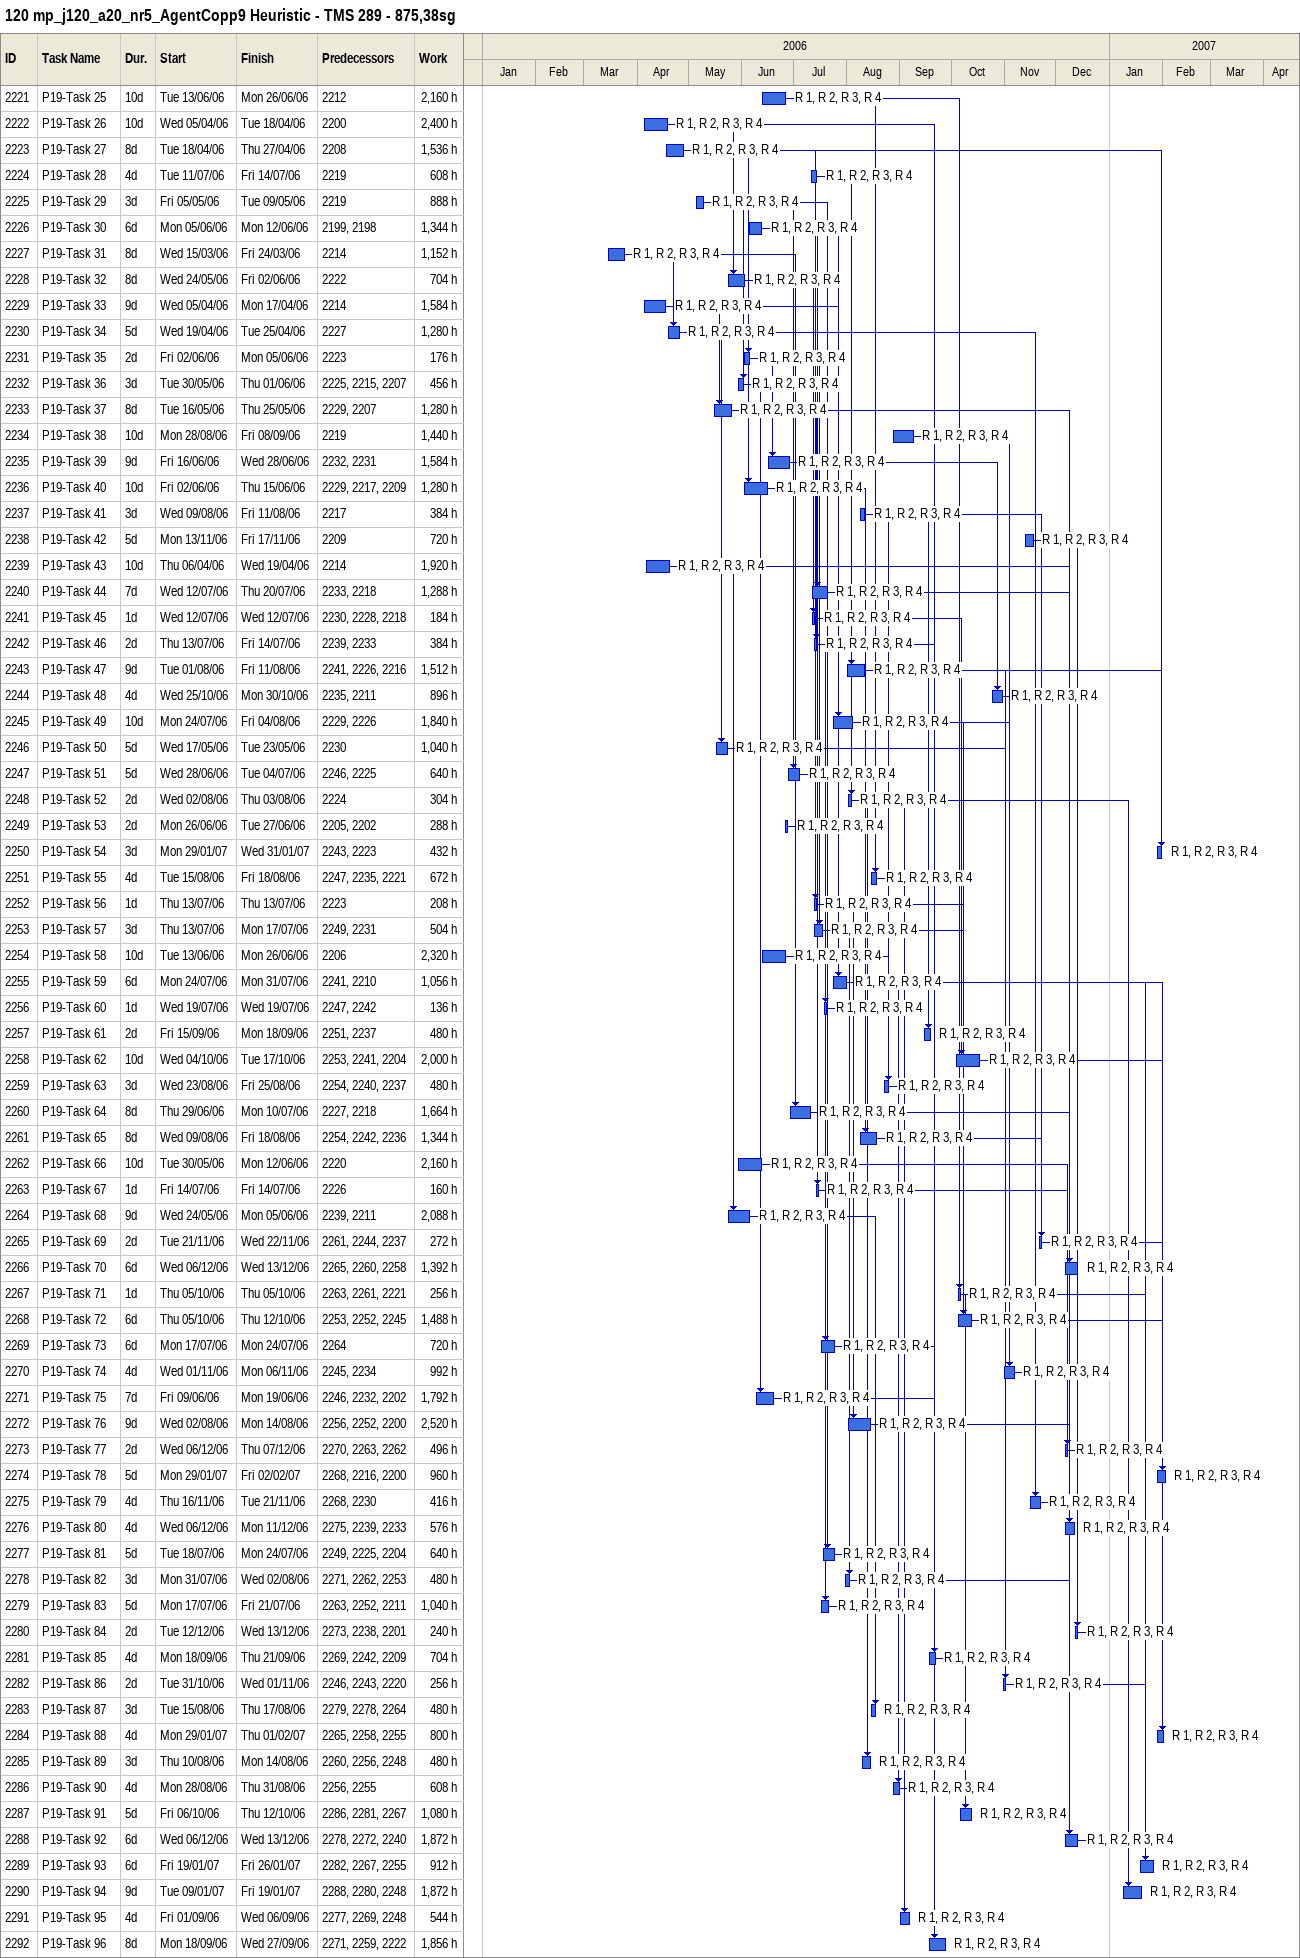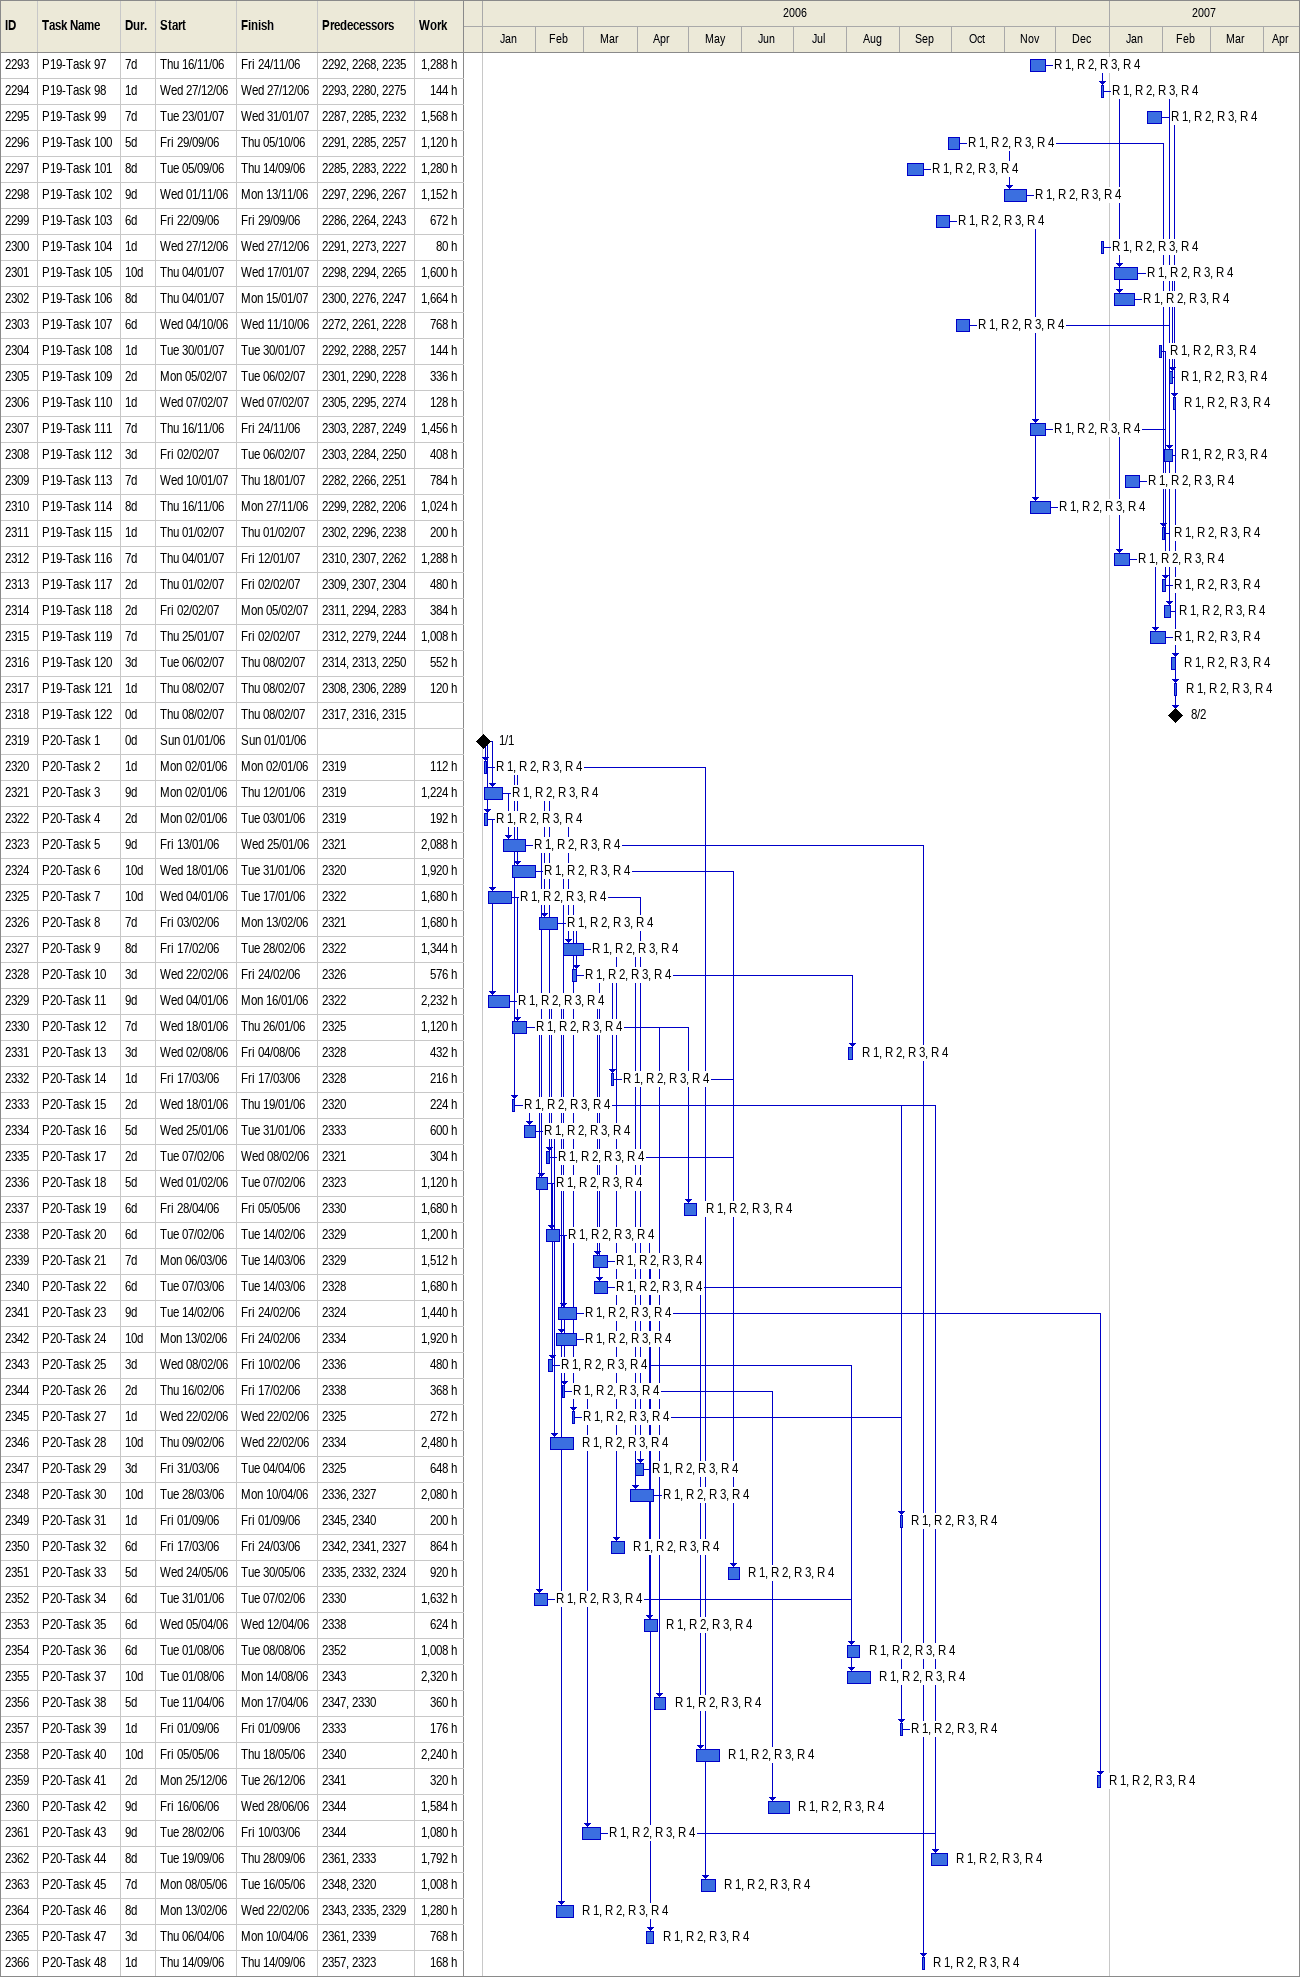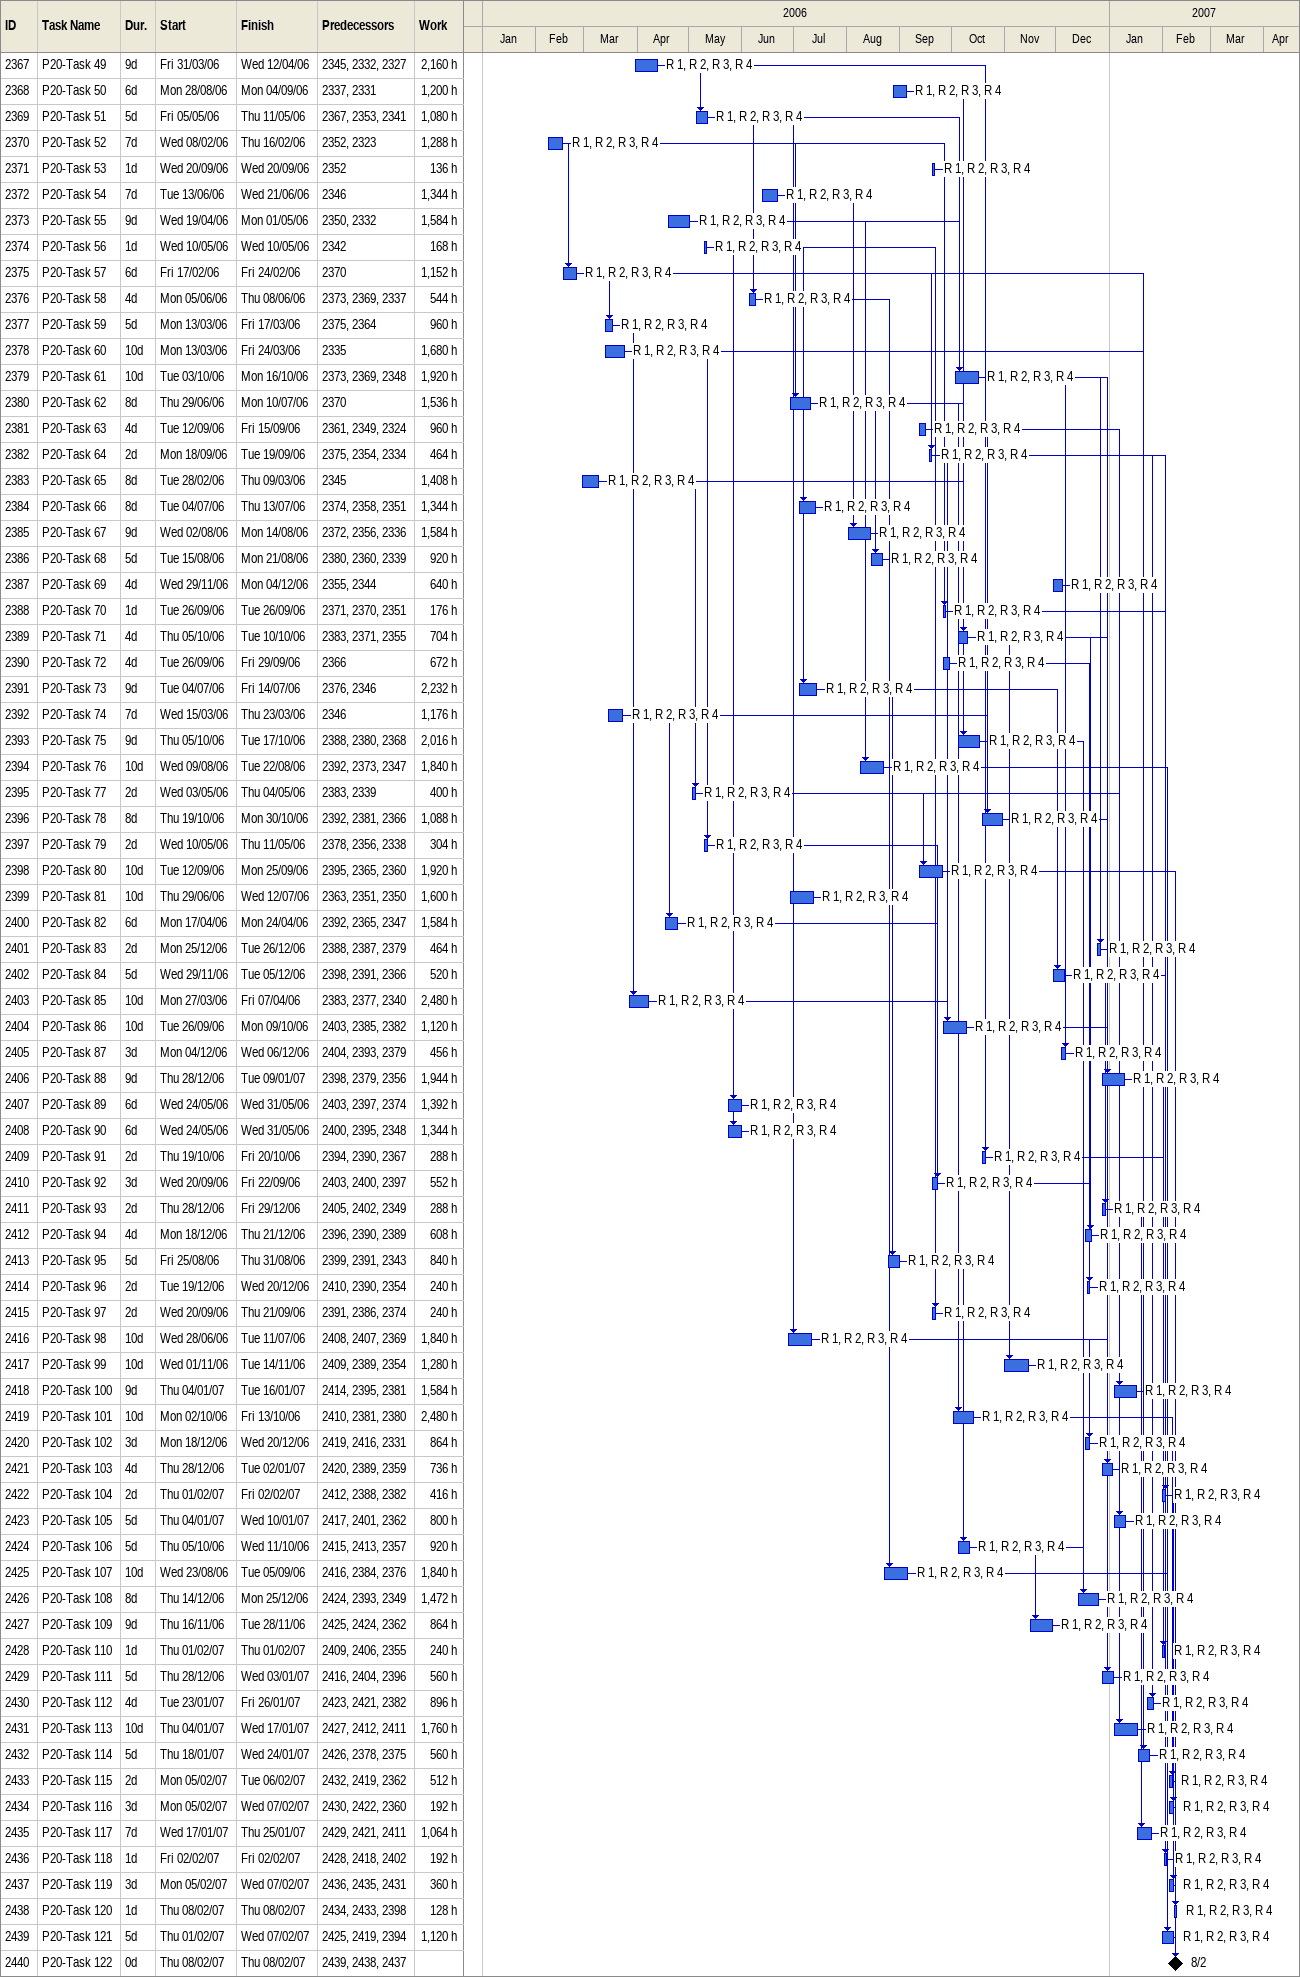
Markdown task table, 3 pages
120 mp_j120_a20_nr5_AgentCopp9 Heuristic - TMS 289 - 875,38sg

| ID | Task | Duration | Start | Finish | Predecessors | Resources | Work (h) |
|---|---|---|---|---|---|---|---|
| 2221 | P19-Task 25 | 10d | 2006-06-13 | 2006-06-26 | 2212 | R 1, R 2, R 3, R 4 | 2160 |
| 2222 | P19-Task 26 | 10d | 2006-04-05 | 2006-04-18 | 2200 | R 1, R 2, R 3, R 4 | 2400 |
| 2223 | P19-Task 27 | 8d | 2006-04-18 | 2006-04-27 | 2208 | R 1, R 2, R 3, R 4 | 1536 |
| 2224 | P19-Task 28 | 4d | 2006-07-11 | 2006-07-14 | 2219 | R 1, R 2, R 3, R 4 | 608 |
| 2225 | P19-Task 29 | 3d | 2006-05-05 | 2006-05-09 | 2219 | R 1, R 2, R 3, R 4 | 888 |
| 2226 | P19-Task 30 | 6d | 2006-06-05 | 2006-06-12 | 2199, 2198 | R 1, R 2, R 3, R 4 | 1344 |
| 2227 | P19-Task 31 | 8d | 2006-03-15 | 2006-03-24 | 2214 | R 1, R 2, R 3, R 4 | 1152 |
| 2228 | P19-Task 32 | 8d | 2006-05-24 | 2006-06-02 | 2222 | R 1, R 2, R 3, R 4 | 704 |
| 2229 | P19-Task 33 | 9d | 2006-04-05 | 2006-04-17 | 2214 | R 1, R 2, R 3, R 4 | 1584 |
| 2230 | P19-Task 34 | 5d | 2006-04-19 | 2006-04-25 | 2227 | R 1, R 2, R 3, R 4 | 1280 |
| 2231 | P19-Task 35 | 2d | 2006-06-02 | 2006-06-05 | 2223 | R 1, R 2, R 3, R 4 | 176 |
| 2232 | P19-Task 36 | 3d | 2006-05-30 | 2006-06-01 | 2225, 2215, 2207 | R 1, R 2, R 3, R 4 | 456 |
| 2233 | P19-Task 37 | 8d | 2006-05-16 | 2006-05-25 | 2229, 2207 | R 1, R 2, R 3, R 4 | 1280 |
| 2234 | P19-Task 38 | 10d | 2006-08-28 | 2006-09-08 | 2219 | R 1, R 2, R 3, R 4 | 1440 |
| 2235 | P19-Task 39 | 9d | 2006-06-16 | 2006-06-28 | 2232, 2231 | R 1, R 2, R 3, R 4 | 1584 |
| 2236 | P19-Task 40 | 10d | 2006-06-02 | 2006-06-15 | 2229, 2217, 2209 | R 1, R 2, R 3, R 4 | 1280 |
| 2237 | P19-Task 41 | 3d | 2006-08-09 | 2006-08-11 | 2217 | R 1, R 2, R 3, R 4 | 384 |
| 2238 | P19-Task 42 | 5d | 2006-11-13 | 2006-11-17 | 2209 | R 1, R 2, R 3, R 4 | 720 |
| 2239 | P19-Task 43 | 10d | 2006-04-06 | 2006-04-19 | 2214 | R 1, R 2, R 3, R 4 | 1920 |
| 2240 | P19-Task 44 | 7d | 2006-07-12 | 2006-07-20 | 2233, 2218 | R 1, R 2, R 3, R 4 | 1288 |
| 2241 | P19-Task 45 | 1d | 2006-07-12 | 2006-07-12 | 2230, 2228, 2218 | R 1, R 2, R 3, R 4 | 184 |
| 2242 | P19-Task 46 | 2d | 2006-07-13 | 2006-07-14 | 2239, 2233 | R 1, R 2, R 3, R 4 | 384 |
| 2243 | P19-Task 47 | 9d | 2006-08-01 | 2006-08-11 | 2241, 2226, 2216 | R 1, R 2, R 3, R 4 | 1512 |
| 2244 | P19-Task 48 | 4d | 2006-10-25 | 2006-10-30 | 2235, 2211 | R 1, R 2, R 3, R 4 | 896 |
| 2245 | P19-Task 49 | 10d | 2006-07-24 | 2006-08-04 | 2229, 2226 | R 1, R 2, R 3, R 4 | 1840 |
| 2246 | P19-Task 50 | 5d | 2006-05-17 | 2006-05-23 | 2230 | R 1, R 2, R 3, R 4 | 1040 |
| 2247 | P19-Task 51 | 5d | 2006-06-28 | 2006-07-04 | 2246, 2225 | R 1, R 2, R 3, R 4 | 640 |
| 2248 | P19-Task 52 | 2d | 2006-08-02 | 2006-08-03 | 2224 | R 1, R 2, R 3, R 4 | 304 |
| 2249 | P19-Task 53 | 2d | 2006-06-26 | 2006-06-27 | 2205, 2202 | R 1, R 2, R 3, R 4 | 288 |
| 2250 | P19-Task 54 | 3d | 2007-01-29 | 2007-01-31 | 2243, 2223 | R 1, R 2, R 3, R 4 | 432 |
| 2251 | P19-Task 55 | 4d | 2006-08-15 | 2006-08-18 | 2247, 2235, 2221 | R 1, R 2, R 3, R 4 | 672 |
| 2252 | P19-Task 56 | 1d | 2006-07-13 | 2006-07-13 | 2223 | R 1, R 2, R 3, R 4 | 208 |
| 2253 | P19-Task 57 | 3d | 2006-07-13 | 2006-07-17 | 2249, 2231 | R 1, R 2, R 3, R 4 | 504 |
| 2254 | P19-Task 58 | 10d | 2006-06-13 | 2006-06-26 | 2206 | R 1, R 2, R 3, R 4 | 2320 |
| 2255 | P19-Task 59 | 6d | 2006-07-24 | 2006-07-31 | 2241, 2210 | R 1, R 2, R 3, R 4 | 1056 |
| 2256 | P19-Task 60 | 1d | 2006-07-19 | 2006-07-19 | 2247, 2242 | R 1, R 2, R 3, R 4 | 136 |
| 2257 | P19-Task 61 | 2d | 2006-09-15 | 2006-09-18 | 2251, 2237 | R 1, R 2, R 3, R 4 | 480 |
| 2258 | P19-Task 62 | 10d | 2006-10-04 | 2006-10-17 | 2253, 2241, 2204 | R 1, R 2, R 3, R 4 | 2000 |
| 2259 | P19-Task 63 | 3d | 2006-08-23 | 2006-08-25 | 2254, 2240, 2237 | R 1, R 2, R 3, R 4 | 480 |
| 2260 | P19-Task 64 | 8d | 2006-06-29 | 2006-07-10 | 2227, 2218 | R 1, R 2, R 3, R 4 | 1664 |
| 2261 | P19-Task 65 | 8d | 2006-08-09 | 2006-08-18 | 2254, 2242, 2236 | R 1, R 2, R 3, R 4 | 1344 |
| 2262 | P19-Task 66 | 10d | 2006-05-30 | 2006-06-12 | 2220 | R 1, R 2, R 3, R 4 | 2160 |
| 2263 | P19-Task 67 | 1d | 2006-07-14 | 2006-07-14 | 2226 | R 1, R 2, R 3, R 4 | 160 |
| 2264 | P19-Task 68 | 9d | 2006-05-24 | 2006-06-05 | 2239, 2211 | R 1, R 2, R 3, R 4 | 2088 |
| 2265 | P19-Task 69 | 2d | 2006-11-21 | 2006-11-22 | 2261, 2244, 2237 | R 1, R 2, R 3, R 4 | 272 |
| 2266 | P19-Task 70 | 6d | 2006-12-06 | 2006-12-13 | 2265, 2260, 2258 | R 1, R 2, R 3, R 4 | 1392 |
| 2267 | P19-Task 71 | 1d | 2006-10-05 | 2006-10-05 | 2263, 2261, 2221 | R 1, R 2, R 3, R 4 | 256 |
| 2268 | P19-Task 72 | 6d | 2006-10-05 | 2006-10-12 | 2253, 2252, 2245 | R 1, R 2, R 3, R 4 | 1488 |
| 2269 | P19-Task 73 | 6d | 2006-07-17 | 2006-07-24 | 2264 | R 1, R 2, R 3, R 4 | 720 |
| 2270 | P19-Task 74 | 4d | 2006-11-01 | 2006-11-06 | 2245, 2234 | R 1, R 2, R 3, R 4 | 992 |
| 2271 | P19-Task 75 | 7d | 2006-06-09 | 2006-06-19 | 2246, 2232, 2202 | R 1, R 2, R 3, R 4 | 1792 |
| 2272 | P19-Task 76 | 9d | 2006-08-02 | 2006-08-14 | 2256, 2252, 2200 | R 1, R 2, R 3, R 4 | 2520 |
| 2273 | P19-Task 77 | 2d | 2006-12-06 | 2006-12-07 | 2270, 2263, 2262 | R 1, R 2, R 3, R 4 | 496 |
| 2274 | P19-Task 78 | 5d | 2007-01-29 | 2007-02-02 | 2268, 2216, 2200 | R 1, R 2, R 3, R 4 | 960 |
| 2275 | P19-Task 79 | 4d | 2006-11-16 | 2006-11-21 | 2268, 2230 | R 1, R 2, R 3, R 4 | 416 |
| 2276 | P19-Task 80 | 4d | 2006-12-06 | 2006-12-11 | 2275, 2239, 2233 | R 1, R 2, R 3, R 4 | 576 |
| 2277 | P19-Task 81 | 5d | 2006-07-18 | 2006-07-24 | 2249, 2225, 2204 | R 1, R 2, R 3, R 4 | 640 |
| 2278 | P19-Task 82 | 3d | 2006-07-31 | 2006-08-02 | 2271, 2262, 2253 | R 1, R 2, R 3, R 4 | 480 |
| 2279 | P19-Task 83 | 5d | 2006-07-17 | 2006-07-21 | 2263, 2252, 2211 | R 1, R 2, R 3, R 4 | 1040 |
| 2280 | P19-Task 84 | 2d | 2006-12-12 | 2006-12-13 | 2273, 2238, 2201 | R 1, R 2, R 3, R 4 | 240 |
| 2281 | P19-Task 85 | 4d | 2006-09-18 | 2006-09-21 | 2269, 2242, 2209 | R 1, R 2, R 3, R 4 | 704 |
| 2282 | P19-Task 86 | 2d | 2006-10-31 | 2006-11-01 | 2246, 2243, 2220 | R 1, R 2, R 3, R 4 | 256 |
| 2283 | P19-Task 87 | 3d | 2006-08-15 | 2006-08-17 | 2279, 2278, 2264 | R 1, R 2, R 3, R 4 | 480 |
| 2284 | P19-Task 88 | 4d | 2007-01-29 | 2007-02-01 | 2265, 2258, 2255 | R 1, R 2, R 3, R 4 | 800 |
| 2285 | P19-Task 89 | 3d | 2006-08-10 | 2006-08-14 | 2260, 2256, 2248 | R 1, R 2, R 3, R 4 | 480 |
| 2286 | P19-Task 90 | 4d | 2006-08-28 | 2006-08-31 | 2256, 2255 | R 1, R 2, R 3, R 4 | 608 |
| 2287 | P19-Task 91 | 5d | 2006-10-06 | 2006-10-12 | 2286, 2281, 2267 | R 1, R 2, R 3, R 4 | 1080 |
| 2288 | P19-Task 92 | 6d | 2006-12-06 | 2006-12-13 | 2278, 2272, 2240 | R 1, R 2, R 3, R 4 | 1872 |
| 2289 | P19-Task 93 | 6d | 2007-01-19 | 2007-01-26 | 2282, 2267, 2255 | R 1, R 2, R 3, R 4 | 912 |
| 2290 | P19-Task 94 | 9d | 2007-01-09 | 2007-01-19 | 2288, 2280, 2248 | R 1, R 2, R 3, R 4 | 1872 |
| 2291 | P19-Task 95 | 4d | 2006-09-01 | 2006-09-06 | 2277, 2269, 2248 | R 1, R 2, R 3, R 4 | 544 |
| 2292 | P19-Task 96 | 8d | 2006-09-18 | 2006-09-27 | 2271, 2259, 2222 | R 1, R 2, R 3, R 4 | 1856 |
| 2293 | P19-Task 97 | 7d | 2006-11-16 | 2006-11-24 | 2292, 2268, 2235 | R 1, R 2, R 3, R 4 | 1288 |
| 2294 | P19-Task 98 | 1d | 2006-12-27 | 2006-12-27 | 2293, 2280, 2275 | R 1, R 2, R 3, R 4 | 144 |
| 2295 | P19-Task 99 | 7d | 2007-01-23 | 2007-01-31 | 2287, 2285, 2232 | R 1, R 2, R 3, R 4 | 1568 |
| 2296 | P19-Task 100 | 5d | 2006-09-29 | 2006-10-05 | 2291, 2285, 2257 | R 1, R 2, R 3, R 4 | 1120 |
| 2297 | P19-Task 101 | 8d | 2006-09-05 | 2006-09-14 | 2285, 2283, 2222 | R 1, R 2, R 3, R 4 | 1280 |
| 2298 | P19-Task 102 | 9d | 2006-11-01 | 2006-11-13 | 2297, 2296, 2267 | R 1, R 2, R 3, R 4 | 1152 |
| 2299 | P19-Task 103 | 6d | 2006-09-22 | 2006-09-29 | 2286, 2264, 2243 | R 1, R 2, R 3, R 4 | 672 |
| 2300 | P19-Task 104 | 1d | 2006-12-27 | 2006-12-27 | 2291, 2273, 2227 | R 1, R 2, R 3, R 4 | 80 |
| 2301 | P19-Task 105 | 10d | 2007-01-04 | 2007-01-17 | 2298, 2294, 2265 | R 1, R 2, R 3, R 4 | 1600 |
| 2302 | P19-Task 106 | 8d | 2007-01-04 | 2007-01-15 | 2300, 2276, 2247 | R 1, R 2, R 3, R 4 | 1664 |
| 2303 | P19-Task 107 | 6d | 2006-10-04 | 2006-10-11 | 2272, 2261, 2228 | R 1, R 2, R 3, R 4 | 768 |
| 2304 | P19-Task 108 | 1d | 2007-01-30 | 2007-01-30 | 2292, 2288, 2257 | R 1, R 2, R 3, R 4 | 144 |
| 2305 | P19-Task 109 | 2d | 2007-02-05 | 2007-02-06 | 2301, 2290, 2228 | R 1, R 2, R 3, R 4 | 336 |
| 2306 | P19-Task 110 | 1d | 2007-02-07 | 2007-02-07 | 2305, 2295, 2274 | R 1, R 2, R 3, R 4 | 128 |
| 2307 | P19-Task 111 | 7d | 2006-11-16 | 2006-11-24 | 2303, 2287, 2249 | R 1, R 2, R 3, R 4 | 1456 |
| 2308 | P19-Task 112 | 3d | 2007-02-02 | 2007-02-06 | 2303, 2284, 2250 | R 1, R 2, R 3, R 4 | 408 |
| 2309 | P19-Task 113 | 7d | 2007-01-10 | 2007-01-18 | 2282, 2266, 2251 | R 1, R 2, R 3, R 4 | 784 |
| 2310 | P19-Task 114 | 8d | 2006-11-16 | 2006-11-27 | 2299, 2282, 2206 | R 1, R 2, R 3, R 4 | 1024 |
| 2311 | P19-Task 115 | 1d | 2007-02-01 | 2007-02-01 | 2302, 2296, 2238 | R 1, R 2, R 3, R 4 | 200 |
| 2312 | P19-Task 116 | 7d | 2007-01-04 | 2007-01-12 | 2310, 2307, 2262 | R 1, R 2, R 3, R 4 | 1288 |
| 2313 | P19-Task 117 | 2d | 2007-02-01 | 2007-02-02 | 2309, 2307, 2304 | R 1, R 2, R 3, R 4 | 480 |
| 2314 | P19-Task 118 | 2d | 2007-02-02 | 2007-02-05 | 2311, 2294, 2283 | R 1, R 2, R 3, R 4 | 384 |
| 2315 | P19-Task 119 | 7d | 2007-01-25 | 2007-02-02 | 2312, 2279, 2244 | R 1, R 2, R 3, R 4 | 1008 |
| 2316 | P19-Task 120 | 3d | 2007-02-06 | 2007-02-08 | 2314, 2313, 2250 | R 1, R 2, R 3, R 4 | 552 |
| 2317 | P19-Task 121 | 1d | 2007-02-08 | 2007-02-08 | 2308, 2306, 2289 | R 1, R 2, R 3, R 4 | 120 |
| 2318 | P19-Task 122 | 0d | 2007-02-08 | 2007-02-08 | 2317, 2316, 2315 |  |  |
| 2319 | P20-Task 1 | 0d | 2006-01-01 | 2006-01-01 |  |  |  |
| 2320 | P20-Task 2 | 1d | 2006-01-02 | 2006-01-02 | 2319 | R 1, R 2, R 3, R 4 | 112 |
| 2321 | P20-Task 3 | 9d | 2006-01-02 | 2006-01-12 | 2319 | R 1, R 2, R 3, R 4 | 1224 |
| 2322 | P20-Task 4 | 2d | 2006-01-02 | 2006-01-03 | 2319 | R 1, R 2, R 3, R 4 | 192 |
| 2323 | P20-Task 5 | 9d | 2006-01-13 | 2006-01-25 | 2321 | R 1, R 2, R 3, R 4 | 2088 |
| 2324 | P20-Task 6 | 10d | 2006-01-18 | 2006-01-31 | 2320 | R 1, R 2, R 3, R 4 | 1920 |
| 2325 | P20-Task 7 | 10d | 2006-01-04 | 2006-01-17 | 2322 | R 1, R 2, R 3, R 4 | 1680 |
| 2326 | P20-Task 8 | 7d | 2006-02-03 | 2006-02-13 | 2321 | R 1, R 2, R 3, R 4 | 1680 |
| 2327 | P20-Task 9 | 8d | 2006-02-17 | 2006-02-28 | 2322 | R 1, R 2, R 3, R 4 | 1344 |
| 2328 | P20-Task 10 | 3d | 2006-02-22 | 2006-02-24 | 2326 | R 1, R 2, R 3, R 4 | 576 |
| 2329 | P20-Task 11 | 9d | 2006-01-04 | 2006-01-16 | 2322 | R 1, R 2, R 3, R 4 | 2232 |
| 2330 | P20-Task 12 | 7d | 2006-01-18 | 2006-01-26 | 2325 | R 1, R 2, R 3, R 4 | 1120 |
| 2331 | P20-Task 13 | 3d | 2006-08-02 | 2006-08-04 | 2328 | R 1, R 2, R 3, R 4 | 432 |
| 2332 | P20-Task 14 | 1d | 2006-03-17 | 2006-03-17 | 2328 | R 1, R 2, R 3, R 4 | 216 |
| 2333 | P20-Task 15 | 2d | 2006-01-18 | 2006-01-19 | 2320 | R 1, R 2, R 3, R 4 | 224 |
| 2334 | P20-Task 16 | 5d | 2006-01-25 | 2006-01-31 | 2333 | R 1, R 2, R 3, R 4 | 600 |
| 2335 | P20-Task 17 | 2d | 2006-02-07 | 2006-02-08 | 2321 | R 1, R 2, R 3, R 4 | 304 |
| 2336 | P20-Task 18 | 5d | 2006-02-01 | 2006-02-07 | 2323 | R 1, R 2, R 3, R 4 | 1120 |
| 2337 | P20-Task 19 | 6d | 2006-04-28 | 2006-05-05 | 2330 | R 1, R 2, R 3, R 4 | 1680 |
| 2338 | P20-Task 20 | 6d | 2006-02-07 | 2006-02-14 | 2329 | R 1, R 2, R 3, R 4 | 1200 |
| 2339 | P20-Task 21 | 7d | 2006-03-06 | 2006-03-14 | 2329 | R 1, R 2, R 3, R 4 | 1512 |
| 2340 | P20-Task 22 | 6d | 2006-03-07 | 2006-03-14 | 2328 | R 1, R 2, R 3, R 4 | 1680 |
| 2341 | P20-Task 23 | 9d | 2006-02-14 | 2006-02-24 | 2324 | R 1, R 2, R 3, R 4 | 1440 |
| 2342 | P20-Task 24 | 10d | 2006-02-13 | 2006-02-24 | 2334 | R 1, R 2, R 3, R 4 | 1920 |
| 2343 | P20-Task 25 | 3d | 2006-02-08 | 2006-02-10 | 2336 | R 1, R 2, R 3, R 4 | 480 |
| 2344 | P20-Task 26 | 2d | 2006-02-16 | 2006-02-17 | 2338 | R 1, R 2, R 3, R 4 | 368 |
| 2345 | P20-Task 27 | 1d | 2006-02-22 | 2006-02-22 | 2325 | R 1, R 2, R 3, R 4 | 272 |
| 2346 | P20-Task 28 | 10d | 2006-02-09 | 2006-02-22 | 2334 | R 1, R 2, R 3, R 4 | 2480 |
| 2347 | P20-Task 29 | 3d | 2006-03-31 | 2006-04-04 | 2325 | R 1, R 2, R 3, R 4 | 648 |
| 2348 | P20-Task 30 | 10d | 2006-03-28 | 2006-04-10 | 2336, 2327 | R 1, R 2, R 3, R 4 | 2080 |
| 2349 | P20-Task 31 | 1d | 2006-09-01 | 2006-09-01 | 2345, 2340 | R 1, R 2, R 3, R 4 | 200 |
| 2350 | P20-Task 32 | 6d | 2006-03-17 | 2006-03-24 | 2342, 2341, 2327 | R 1, R 2, R 3, R 4 | 864 |
| 2351 | P20-Task 33 | 5d | 2006-05-24 | 2006-05-30 | 2335, 2332, 2324 | R 1, R 2, R 3, R 4 | 920 |
| 2352 | P20-Task 34 | 6d | 2006-01-31 | 2006-02-07 | 2330 | R 1, R 2, R 3, R 4 | 1632 |
| 2353 | P20-Task 35 | 6d | 2006-04-05 | 2006-04-12 | 2338 | R 1, R 2, R 3, R 4 | 624 |
| 2354 | P20-Task 36 | 6d | 2006-08-01 | 2006-08-08 | 2352 | R 1, R 2, R 3, R 4 | 1008 |
| 2355 | P20-Task 37 | 10d | 2006-08-01 | 2006-08-14 | 2343 | R 1, R 2, R 3, R 4 | 2320 |
| 2356 | P20-Task 38 | 5d | 2006-04-11 | 2006-04-17 | 2347, 2330 | R 1, R 2, R 3, R 4 | 360 |
| 2357 | P20-Task 39 | 1d | 2006-09-01 | 2006-09-01 | 2333 | R 1, R 2, R 3, R 4 | 176 |
| 2358 | P20-Task 40 | 10d | 2006-05-05 | 2006-05-18 | 2340 | R 1, R 2, R 3, R 4 | 2240 |
| 2359 | P20-Task 41 | 2d | 2006-12-25 | 2006-12-26 | 2341 | R 1, R 2, R 3, R 4 | 320 |
| 2360 | P20-Task 42 | 9d | 2006-06-16 | 2006-06-28 | 2344 | R 1, R 2, R 3, R 4 | 1584 |
| 2361 | P20-Task 43 | 9d | 2006-02-28 | 2006-03-10 | 2344 | R 1, R 2, R 3, R 4 | 1080 |
| 2362 | P20-Task 44 | 8d | 2006-09-19 | 2006-09-28 | 2361, 2333 | R 1, R 2, R 3, R 4 | 1792 |
| 2363 | P20-Task 45 | 7d | 2006-05-08 | 2006-05-16 | 2348, 2320 | R 1, R 2, R 3, R 4 | 1008 |
| 2364 | P20-Task 46 | 8d | 2006-02-13 | 2006-02-22 | 2343, 2335, 2329 | R 1, R 2, R 3, R 4 | 1280 |
| 2365 | P20-Task 47 | 3d | 2006-04-06 | 2006-04-10 | 2361, 2339 | R 1, R 2, R 3, R 4 | 768 |
| 2366 | P20-Task 48 | 1d | 2006-09-14 | 2006-09-14 | 2357, 2323 | R 1, R 2, R 3, R 4 | 168 |
| 2367 | P20-Task 49 | 9d | 2006-03-31 | 2006-04-12 | 2345, 2332, 2327 | R 1, R 2, R 3, R 4 | 2160 |
| 2368 | P20-Task 50 | 6d | 2006-08-28 | 2006-09-04 | 2337, 2331 | R 1, R 2, R 3, R 4 | 1200 |
| 2369 | P20-Task 51 | 5d | 2006-05-05 | 2006-05-11 | 2367, 2353, 2341 | R 1, R 2, R 3, R 4 | 1080 |
| 2370 | P20-Task 52 | 7d | 2006-02-08 | 2006-02-16 | 2352, 2323 | R 1, R 2, R 3, R 4 | 1288 |
| 2371 | P20-Task 53 | 1d | 2006-09-20 | 2006-09-20 | 2352 | R 1, R 2, R 3, R 4 | 136 |
| 2372 | P20-Task 54 | 7d | 2006-06-13 | 2006-06-21 | 2346 | R 1, R 2, R 3, R 4 | 1344 |
| 2373 | P20-Task 55 | 9d | 2006-04-19 | 2006-05-01 | 2350, 2332 | R 1, R 2, R 3, R 4 | 1584 |
| 2374 | P20-Task 56 | 1d | 2006-05-10 | 2006-05-10 | 2342 | R 1, R 2, R 3, R 4 | 168 |
| 2375 | P20-Task 57 | 6d | 2006-02-17 | 2006-02-24 | 2370 | R 1, R 2, R 3, R 4 | 1152 |
| 2376 | P20-Task 58 | 4d | 2006-06-05 | 2006-06-08 | 2373, 2369, 2337 | R 1, R 2, R 3, R 4 | 544 |
| 2377 | P20-Task 59 | 5d | 2006-03-13 | 2006-03-17 | 2375, 2364 | R 1, R 2, R 3, R 4 | 960 |
| 2378 | P20-Task 60 | 10d | 2006-03-13 | 2006-03-24 | 2335 | R 1, R 2, R 3, R 4 | 1680 |
| 2379 | P20-Task 61 | 10d | 2006-10-03 | 2006-10-16 | 2373, 2369, 2348 | R 1, R 2, R 3, R 4 | 1920 |
| 2380 | P20-Task 62 | 8d | 2006-06-29 | 2006-07-10 | 2370 | R 1, R 2, R 3, R 4 | 1536 |
| 2381 | P20-Task 63 | 4d | 2006-09-12 | 2006-09-15 | 2361, 2349, 2324 | R 1, R 2, R 3, R 4 | 960 |
| 2382 | P20-Task 64 | 2d | 2006-09-18 | 2006-09-19 | 2375, 2354, 2334 | R 1, R 2, R 3, R 4 | 464 |
| 2383 | P20-Task 65 | 8d | 2006-02-28 | 2006-03-09 | 2345 | R 1, R 2, R 3, R 4 | 1408 |
| 2384 | P20-Task 66 | 8d | 2006-07-04 | 2006-07-13 | 2374, 2358, 2351 | R 1, R 2, R 3, R 4 | 1344 |
| 2385 | P20-Task 67 | 9d | 2006-08-02 | 2006-08-14 | 2372, 2356, 2336 | R 1, R 2, R 3, R 4 | 1584 |
| 2386 | P20-Task 68 | 5d | 2006-08-15 | 2006-08-21 | 2380, 2360, 2339 | R 1, R 2, R 3, R 4 | 920 |
| 2387 | P20-Task 69 | 4d | 2006-11-29 | 2006-12-04 | 2355, 2344 | R 1, R 2, R 3, R 4 | 640 |
| 2388 | P20-Task 70 | 1d | 2006-09-26 | 2006-09-26 | 2371, 2370, 2351 | R 1, R 2, R 3, R 4 | 176 |
| 2389 | P20-Task 71 | 4d | 2006-10-05 | 2006-10-10 | 2383, 2371, 2355 | R 1, R 2, R 3, R 4 | 704 |
| 2390 | P20-Task 72 | 4d | 2006-09-26 | 2006-09-29 | 2366 | R 1, R 2, R 3, R 4 | 672 |
| 2391 | P20-Task 73 | 9d | 2006-07-04 | 2006-07-14 | 2376, 2346 | R 1, R 2, R 3, R 4 | 2232 |
| 2392 | P20-Task 74 | 7d | 2006-03-15 | 2006-03-23 | 2346 | R 1, R 2, R 3, R 4 | 1176 |
| 2393 | P20-Task 75 | 9d | 2006-10-05 | 2006-10-17 | 2388, 2380, 2368 | R 1, R 2, R 3, R 4 | 2016 |
| 2394 | P20-Task 76 | 10d | 2006-08-09 | 2006-08-22 | 2392, 2373, 2347 | R 1, R 2, R 3, R 4 | 1840 |
| 2395 | P20-Task 77 | 2d | 2006-05-03 | 2006-05-04 | 2383, 2339 | R 1, R 2, R 3, R 4 | 400 |
| 2396 | P20-Task 78 | 8d | 2006-10-19 | 2006-10-30 | 2392, 2381, 2366 | R 1, R 2, R 3, R 4 | 1088 |
| 2397 | P20-Task 79 | 2d | 2006-05-10 | 2006-05-11 | 2378, 2356, 2338 | R 1, R 2, R 3, R 4 | 304 |
| 2398 | P20-Task 80 | 10d | 2006-09-12 | 2006-09-25 | 2395, 2365, 2360 | R 1, R 2, R 3, R 4 | 1920 |
| 2399 | P20-Task 81 | 10d | 2006-06-29 | 2006-07-12 | 2363, 2351, 2350 | R 1, R 2, R 3, R 4 | 1600 |
| 2400 | P20-Task 82 | 6d | 2006-04-17 | 2006-04-24 | 2392, 2365, 2347 | R 1, R 2, R 3, R 4 | 1584 |
| 2401 | P20-Task 83 | 2d | 2006-12-25 | 2006-12-26 | 2388, 2387, 2379 | R 1, R 2, R 3, R 4 | 464 |
| 2402 | P20-Task 84 | 5d | 2006-11-29 | 2006-12-05 | 2398, 2391, 2366 | R 1, R 2, R 3, R 4 | 520 |
| 2403 | P20-Task 85 | 10d | 2006-03-27 | 2006-04-07 | 2383, 2377, 2340 | R 1, R 2, R 3, R 4 | 2480 |
| 2404 | P20-Task 86 | 10d | 2006-09-26 | 2006-10-09 | 2403, 2385, 2382 | R 1, R 2, R 3, R 4 | 1120 |
| 2405 | P20-Task 87 | 3d | 2006-12-04 | 2006-12-06 | 2404, 2393, 2379 | R 1, R 2, R 3, R 4 | 456 |
| 2406 | P20-Task 88 | 9d | 2006-12-28 | 2007-01-09 | 2398, 2379, 2356 | R 1, R 2, R 3, R 4 | 1944 |
| 2407 | P20-Task 89 | 6d | 2006-05-24 | 2006-05-31 | 2403, 2397, 2374 | R 1, R 2, R 3, R 4 | 1392 |
| 2408 | P20-Task 90 | 6d | 2006-05-24 | 2006-05-31 | 2400, 2395, 2348 | R 1, R 2, R 3, R 4 | 1344 |
| 2409 | P20-Task 91 | 2d | 2006-10-19 | 2006-10-20 | 2394, 2390, 2367 | R 1, R 2, R 3, R 4 | 288 |
| 2410 | P20-Task 92 | 3d | 2006-09-20 | 2006-09-22 | 2403, 2400, 2397 | R 1, R 2, R 3, R 4 | 552 |
| 2411 | P20-Task 93 | 2d | 2006-12-28 | 2006-12-29 | 2405, 2402, 2349 | R 1, R 2, R 3, R 4 | 288 |
| 2412 | P20-Task 94 | 4d | 2006-12-18 | 2006-12-21 | 2396, 2390, 2389 | R 1, R 2, R 3, R 4 | 608 |
| 2413 | P20-Task 95 | 5d | 2006-08-25 | 2006-08-31 | 2399, 2391, 2343 | R 1, R 2, R 3, R 4 | 840 |
| 2414 | P20-Task 96 | 2d | 2006-12-19 | 2006-12-20 | 2410, 2390, 2354 | R 1, R 2, R 3, R 4 | 240 |
| 2415 | P20-Task 97 | 2d | 2006-09-20 | 2006-09-21 | 2391, 2386, 2374 | R 1, R 2, R 3, R 4 | 240 |
| 2416 | P20-Task 98 | 10d | 2006-06-28 | 2006-07-11 | 2408, 2407, 2369 | R 1, R 2, R 3, R 4 | 1840 |
| 2417 | P20-Task 99 | 10d | 2006-11-01 | 2006-11-14 | 2409, 2389, 2354 | R 1, R 2, R 3, R 4 | 1280 |
| 2418 | P20-Task 100 | 9d | 2007-01-04 | 2007-01-16 | 2414, 2395, 2381 | R 1, R 2, R 3, R 4 | 1584 |
| 2419 | P20-Task 101 | 10d | 2006-10-02 | 2006-10-13 | 2410, 2381, 2380 | R 1, R 2, R 3, R 4 | 2480 |
| 2420 | P20-Task 102 | 3d | 2006-12-18 | 2006-12-20 | 2419, 2416, 2331 | R 1, R 2, R 3, R 4 | 864 |
| 2421 | P20-Task 103 | 4d | 2006-12-28 | 2007-01-02 | 2420, 2389, 2359 | R 1, R 2, R 3, R 4 | 736 |
| 2422 | P20-Task 104 | 2d | 2007-02-01 | 2007-02-02 | 2412, 2388, 2382 | R 1, R 2, R 3, R 4 | 416 |
| 2423 | P20-Task 105 | 5d | 2007-01-04 | 2007-01-10 | 2417, 2401, 2362 | R 1, R 2, R 3, R 4 | 800 |
| 2424 | P20-Task 106 | 5d | 2006-10-05 | 2006-10-11 | 2415, 2413, 2357 | R 1, R 2, R 3, R 4 | 920 |
| 2425 | P20-Task 107 | 10d | 2006-08-23 | 2006-09-05 | 2416, 2384, 2376 | R 1, R 2, R 3, R 4 | 1840 |
| 2426 | P20-Task 108 | 8d | 2006-12-14 | 2006-12-25 | 2424, 2393, 2349 | R 1, R 2, R 3, R 4 | 1472 |
| 2427 | P20-Task 109 | 9d | 2006-11-16 | 2006-11-28 | 2425, 2424, 2362 | R 1, R 2, R 3, R 4 | 864 |
| 2428 | P20-Task 110 | 1d | 2007-02-01 | 2007-02-01 | 2409, 2406, 2355 | R 1, R 2, R 3, R 4 | 240 |
| 2429 | P20-Task 111 | 5d | 2006-12-28 | 2007-01-03 | 2416, 2404, 2396 | R 1, R 2, R 3, R 4 | 560 |
| 2430 | P20-Task 112 | 4d | 2007-01-23 | 2007-01-26 | 2423, 2421, 2382 | R 1, R 2, R 3, R 4 | 896 |
| 2431 | P20-Task 113 | 10d | 2007-01-04 | 2007-01-17 | 2427, 2412, 2411 | R 1, R 2, R 3, R 4 | 1760 |
| 2432 | P20-Task 114 | 5d | 2007-01-18 | 2007-01-24 | 2426, 2378, 2375 | R 1, R 2, R 3, R 4 | 560 |
| 2433 | P20-Task 115 | 2d | 2007-02-05 | 2007-02-06 | 2432, 2419, 2362 | R 1, R 2, R 3, R 4 | 512 |
| 2434 | P20-Task 116 | 3d | 2007-02-05 | 2007-02-07 | 2430, 2422, 2360 | R 1, R 2, R 3, R 4 | 192 |
| 2435 | P20-Task 117 | 7d | 2007-01-17 | 2007-01-25 | 2429, 2421, 2411 | R 1, R 2, R 3, R 4 | 1064 |
| 2436 | P20-Task 118 | 1d | 2007-02-02 | 2007-02-02 | 2428, 2418, 2402 | R 1, R 2, R 3, R 4 | 192 |
| 2437 | P20-Task 119 | 3d | 2007-02-05 | 2007-02-07 | 2436, 2435, 2431 | R 1, R 2, R 3, R 4 | 360 |
| 2438 | P20-Task 120 | 1d | 2007-02-08 | 2007-02-08 | 2434, 2433, 2398 | R 1, R 2, R 3, R 4 | 128 |
| 2439 | P20-Task 121 | 5d | 2007-02-01 | 2007-02-07 | 2425, 2419, 2394 | R 1, R 2, R 3, R 4 | 1120 |
| 2440 | P20-Task 122 | 0d | 2007-02-08 | 2007-02-08 | 2439, 2438, 2437 |  |  |
